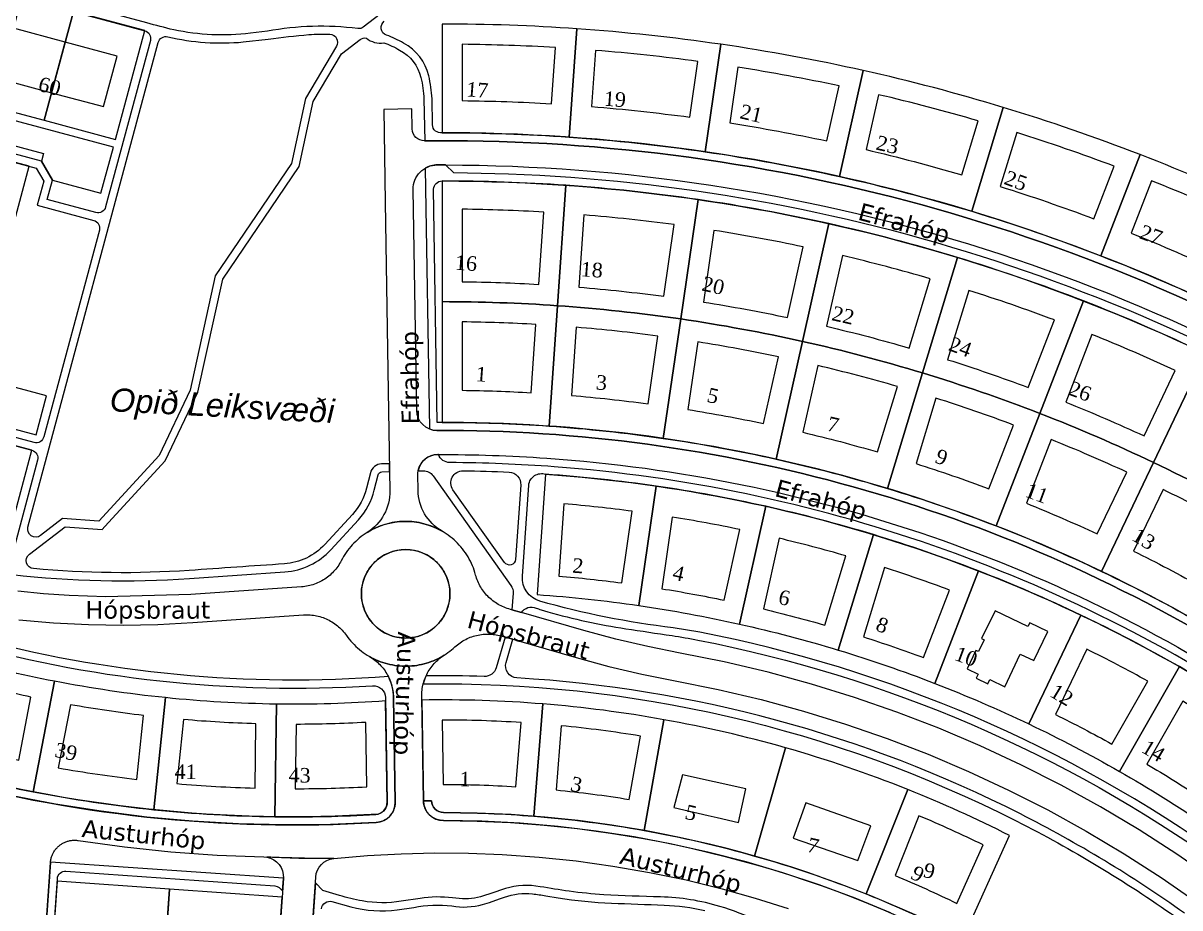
# Model space of a CAD drawing. Header units: metres. Extents: x 328903 to 333883, y 373406 to 381110.
# Drawn here: x 331606.6 to 331894, y 376018 to 376237.9 of the extents above; entities that cross this region are included whole.
import ezdxf

# ---------------------------------------------------------------- set-up
doc = ezdxf.new("R2010")
doc.units = ezdxf.units.M
doc.header["$MEASUREMENT"] = 0
for name, color, linetype in [('Byggingar', 7, 'Continuous'), ('Byggingareitir', 7, 'Continuous'), ('Gangstétt', 7, 'Continuous'), ('Götuheiti', 7, 'Continuous'), ('Götur', 7, 'Continuous'), ('Húsnúmer', 7, 'Continuous'), ('Lóðir', 7, 'Continuous'), ('Texti', 7, 'Continuous')]:
    doc.layers.add(name, color=color, linetype=linetype)
doc.styles.get("Standard").update_dxf_attribs({"font": 'arial.ttf'})

msp = doc.modelspace()

# ---------------------------------------------------------------- linework, layer by layer
at = {"layer": 'Byggingar', "color": 17, "linetype": 'Continuous', "lineweight": 0, "ltscale": 3.31832, "true_color": 0x943c39, "flags": 128}
for points in [[(331617.047, 376233.161), (331604.169, 376236.619), (331600.798, 376224.064), (331613.676, 376220.605), (331617.047, 376233.161)], [(331629.922, 376229.703), (331617.047, 376233.161), (331613.676, 376220.605), (331626.55, 376217.148), (331629.922, 376229.703)], [(331850.514, 376072.931), (331854.317, 376081.069), (331857.682, 376079.443), (331861.146, 376086.704), (331856.675, 376088.837), (331856.219, 376087.882), (331848.067, 376091.821), (331844.72, 376084.894), (331845.38, 376084.58), (331843.972, 376081.664), (331843.312, 376081.979), (331841.108, 376077.417), (331843.843, 376076.059), (331843.359, 376075.062), (331846.233, 376073.689), (331846.722, 376074.703), (331850.514, 376072.931)], [(331786.172, 376047.555), (331770.435, 376051.018), (331768.273, 376042.913), (331776.766, 376040.949), (331779.051, 376040.42), (331784.274, 376039.212), (331786.172, 376047.555)], [(331817.227, 376038.352), (331801.002, 376044.06), (331797.917, 376035.289), (331813.927, 376029.744), (331817.227, 376038.352)]]:
    msp.add_lwpolyline(points, close=True, dxfattribs=at)
for points in [[(331768.331, 376187.816, 0.012993), (331745.929, 376190.229), (331744.674, 376172.272, -0.0127693), (331765.732, 376170.003), (331768.331, 376187.816)], [(331636.489, 376065.798, -0.0143897), (331618.357, 376068.479), (331615.313, 376052.779, 0.0148343), (331634.853, 376049.885), (331636.489, 376065.798)], [(331909.215, 376060.281, 0.0118267), (331894.682, 376069.345), (331885.735, 376053.724, -0.0114478), (331899.123, 376045.375), (331909.215, 376060.281)], [(331664.436, 376063.727, -0.0142232), (331646.437, 376064.777), (331644.8, 376048.862, 0.0145837), (331664.207, 376047.727), (331664.436, 376063.727)], [(331759.992, 376060.674, 0.0162342), (331740.269, 376063.234), (331738.989, 376047.286, -0.0157862), (331757.168, 376044.931), (331759.992, 376060.674)], [(331845.105, 376033.624, 0.0142431), (331829.131, 376040.86), (331823.214, 376026.037, -0.014425), (331838.528, 376019.09), (331845.105, 376033.624)]]:
    msp.add_lwpolyline(points, format="xyb", close=True, dxfattribs=at)
at = {"layer": 'Byggingareitir', "color": 9, "lineweight": 0, "ltscale": 2.5, "true_color": 0xe7b6b5, "flags": 128}
for points in [[(331738.814, 376231.83, 0.0121595), (331715.704, 376232.637), (331715.704, 376218.636, -0.0120629), (331737.837, 376217.863), (331738.814, 376231.83)], [(331774.25, 376228.389, 0.0134718), (331748.789, 376231.132), (331747.813, 376217.165, -0.0133519), (331772.228, 376214.535), (331774.25, 376228.389)], [(331809.328, 376222.301, 0.0135033), (331784.145, 376226.945), (331782.124, 376213.091, -0.013331), (331806.273, 376208.637), (331809.328, 376222.301)], [(331843.85, 376213.599, 0.0134984), (331819.087, 376220.119), (331816.033, 376206.455, -0.0133837), (331839.78, 376200.203), (331843.85, 376213.599)], [(331877.624, 376202.334, 0.0135476), (331853.419, 376210.692), (331849.349, 376197.296, -0.0133028), (331872.561, 376189.281), (331877.624, 376202.334)], [(331886.947, 376198.718), (331881.884, 376185.665, -0.0132767), (331904.43, 376175.932), (331910.457, 376188.569, 0.0135015), (331886.947, 376198.718)], [(331735.954, 376190.927, 0.0117032), (331715.704, 376191.634), (331715.704, 376173.633, -0.0114254), (331734.698, 376172.97), (331735.954, 376190.927)], [(331800.383, 376182.286, 0.0129973), (331778.226, 376186.372), (331775.627, 376168.559, -0.0127238), (331796.456, 376164.718), (331800.383, 376182.286)], [(331831.931, 376174.368, 0.0129509), (331810.142, 376180.104), (331806.216, 376162.536, -0.01278), (331826.698, 376157.144), (331831.931, 376174.368)], [(331862.796, 376164.107, 0.0129552), (331841.499, 376171.461), (331836.266, 376154.237, -0.0127365), (331856.286, 376147.324), (331862.796, 376164.107)], [(331734, 376162.993, 0.0113154), (331715.704, 376163.632), (331715.704, 376146.631, -0.0109866), (331732.814, 376146.033), (331734, 376162.993)], [(331764.288, 376160.107, 0.0125569), (331743.976, 376162.296), (331742.79, 376145.336, -0.0122917), (331761.834, 376143.284), (331764.288, 376160.107)], [(331794.275, 376154.958, 0.0125958), (331774.184, 376158.663), (331771.729, 376141.84, -0.0123182), (331790.566, 376138.366), (331794.275, 376154.958)], [(331872.119, 376160.49), (331865.61, 376143.707, -0.0127529), (331885.055, 376135.313), (331892.805, 376151.56, 0.0130425), (331872.119, 376160.49)], [(331823.791, 376147.575, 0.0125963), (331804.034, 376152.776), (331800.325, 376136.185, -0.0122714), (331818.848, 376131.308), (331823.791, 376147.575)], [(331852.67, 376138, 0.0125227), (331833.359, 376144.668), (331828.416, 376128.401, -0.012284), (331846.522, 376122.149), (331852.67, 376138)], [(331880.75, 376126.286, 0.0126487), (331861.993, 376134.383), (331855.845, 376118.533, -0.012298), (331873.431, 376110.941), (331880.75, 376126.286)], [(331907.873, 376112.5, 0.0125452), (331889.776, 376121.981), (331882.457, 376106.636, -0.012306), (331899.424, 376097.747), (331907.873, 376112.5)], [(331757.936, 376116.564, 0.0119209), (331740.906, 376118.399), (331739.651, 376100.441, -0.0114793), (331755.337, 376098.751), (331757.936, 376116.564)], [(331784.676, 376112.014, 0.0118167), (331767.831, 376115.121), (331765.233, 376097.307, -0.0115249), (331780.749, 376094.446), (331784.676, 376112.014)], [(331810.999, 376105.472, 0.011839), (331794.435, 376109.832), (331790.508, 376092.264, -0.0114682), (331805.766, 376088.247), (331810.999, 376105.472)], [(331836.757, 376096.974, 0.0117982), (331820.567, 376102.565), (331815.334, 376085.34, -0.0115253), (331830.247, 376080.19), (331836.757, 376096.974)], [(331886.004, 376074.315, 0.0118039), (331870.832, 376082.264), (331863.082, 376066.016, -0.0114534), (331877.058, 376058.694), (331886.004, 376074.315)], [(331608.54, 376070.38, -0.012504), (331593.022, 376074.046), (331588.59, 376058.687, 0.0130117), (331605.496, 376054.683), (331608.54, 376070.38)], [(331691.71, 376064.077, -0.013604), (331674.435, 376063.584), (331674.205, 376047.584, 0.0133987), (331691.971, 376048.068), (331691.71, 376064.077)], [(331730.302, 376064.036, 0.0159686), (331710.703, 376064.663), (331710.964, 376048.663, -0.0155066), (331729.021, 376048.087), (331730.302, 376064.036)]]:
    msp.add_lwpolyline(points, format="xyb", close=True, dxfattribs=at)
at = {"layer": 'Gangstétt', "color": 45, "lineweight": 0, "ltscale": 3.31832, "true_color": 0x948652, "flags": 128}
for points in [[(331918.421, 376064.959, 0.1306988), (331738.544, 376127.621, 0.0173017), (331712.595, 376128.658, -0.3168713), (331709.78, 376130.662), (331709.624, 376130.661, 0.3583902), (331704.73, 376126.615), (331705.99, 376126.633, -0.2465092), (331708.475, 376125.368), (331727.781, 376098.135, -0.1727899), (331728.327, 376096.191), (331728.039, 376092.072), (331730.39, 376091.394, -0.3580344), (331734.034, 376092.503, 0.0285622), (331735.299, 376092.061, 0), (331736.957, 376091.583, 0.0330031), (331756.288, 376087.369, 0.0000127), (331767.799, 376085.645, -0.0109742), (331774.25, 376084.534, -0.1073519), (331903.917, 376028.764, -0.4177173)], [(331603.887, 376100.833, 0.0455739), (331647.969, 376099.856), (331671.65, 376101.49, 0.1922623), (331683.005, 376106.955), (331689.877, 376114.443, 0.1246848), (331693.84, 376121.797), (331694.796, 376125.603, -0.3349001), (331695.725, 376126.358), (331697.624, 376126.431), (331697.593, 376128.388), (331695.644, 376128.357, 0.3325369), (331692.856, 376126.09), (331691.9, 376122.284, -0.1248483), (331688.403, 376115.795), (331681.531, 376108.307, -0.1920744), (331671.512, 376103.485, -0.0000029), (331647.831, 376101.851, -0.0402202), (331609.194, 376102.297, -0.6826857), (331608.161, 376105.875), (331617.023, 376112.671), (331626.237, 376112.025), (331626.889, 376112.736), (331641.89, 376129.099), (331650.015, 376146.192), (331656.198, 376174.255), (331675.179, 376202.239), (331678.615, 376218.429), (331685.651, 376230.28), (331690.291, 376233.806, -0.2120071), (331691.876, 376234.178, 0.220108), (331696.201, 376233.028, -0.0490409), (331700.128, 376231.195, -0.2157869), (331705.428, 376224.363, -0.037146), (331706.184, 376219.033), (331706.353, 376208.639), (331706.353, 376208.639), (331706.306, 376208.639), (331711.591, 376208.66), (331712.999, 376208.655, -0.1414352), (331951.504, 376138.906)], [(331797.18, 376618.52), (331836.16, 376565.714), (331834.969, 376565.076), (331833.19, 376540.53), (331810.933, 376508.428), (331808.042, 376494.807), (331780.542, 376442.898), (331777.537, 376418.668), (331767.351, 376374.932), (331743.994, 376344.89), (331729.971, 376299.337), (331711.738, 376280.031), (331707.867, 376261.549), (331698.458, 376242.523), (331691.105, 376236.936, -0.1834446), (331689.745, 376236.534, 0.0781651), (331667.28, 376235.872), (331663.054, 376235.389, -0.0822497), (331644.002, 376236.234, -0.0050575), (331637.316, 376237.958), (331487.615, 376278.159, 0.1624701)], [(331486.131, 376276.487), (331636.81, 376236.023, -0.4126005), (331638.21, 376233.576), (331627.105, 376192.222, -0.4137818), (331624.655, 376190.809), (331612.577, 376194.05), (331613.872, 376198.878), (331611.17, 376203.562), (331479.173, 376239.009)], [(331475.758, 376237.856), (331609.852, 376201.845), (331611.726, 376198.597), (331610.127, 376192.636), (331624.138, 376188.877, -0.4135246), (331625.549, 376186.428), (331611.755, 376135.064, -0.4143942), (331609.305, 376133.651), (331461.536, 376173.334)], [(331952.712, 376140.509, 0.1403957), (331713.583, 376210.654), (331710.704, 376210.654, -0.4563269), (331708.289, 376212.624), (331708.183, 376219.115, 0.0377494), (331707.378, 376224.809, 0.2152914), (331701.106, 376232.94, 0.0485125), (331696.867, 376234.914, -0.5962235), (331696.326, 376238.391)], [(331958.787, 376124.58, 0.1403682), (331727.182, 376200.36), (331713.565, 376200.658), (331711.561, 376202.662), (331709.498, 376202.661, 0.1330914), (331706.464, 376201.829), (331707.522, 376137.021, 0.0996869), (331709.368, 376136.661, -0.001497), (331710.704, 376136.663), (331712.704, 376136.658, -0.1391595), (331911.23, 376079.179)], [(331912.29, 376080.876, 0.1391569), (331712.704, 376138.658), (331710.704, 376138.643), (331709.496, 376138.643), (331708.55, 376196.628, -0.3879129), (331710.704, 376198.663, -0.1499015), (331957.665, 376122.923)], [(331581.281, 376051.351, 0.0834315), (331694.332, 376039.187, 0.401739), (331699.034, 376044.26), (331698.609, 376070.27, 0.1132443), (331697.328, 376075.471, -0.0855945), (331593.28, 376085.363, -0.5649945)], [(331895.112, 376016.62, 0.0375375), (331854.362, 376041.304, 0.103119), (331729.276, 376075.119, -0.4807643), (331726.569, 376078.945), (331728.236, 376084.73), (331726.315, 376085.284), (331724.117, 376077.659, -0.3431529), (331721.135, 376075.492, 0.0113575), (331706.694, 376075.638, 0.0443596), (331705.983, 376073.628, -0.1217141), (331853.457, 376039.52, -0.0364745), (331892.84, 376015.781, -0.5072299)], [(331840.115, 376010.469, 0.1185553), (331711.026, 376041.663, -0.4091121), (331708.03, 376044.614), (331706.03, 376044.581, 0.4089984), (331711.024, 376039.663, -0.1185684), (331839.236, 376008.673, 0.0285945)], [(331608.994, 375937.618), (331615.112, 376025.22, -0.4145148), (331617.246, 376027.076), (331669.12, 376023.454, -0.1648411), (331671.038, 376022.218), (331671.253, 376025.295), (331671.254, 376025.31), (331671.254, 376025.31), (331613.397, 376029.35), (331606.999, 375937.757, 0.3650257)], [(331789.182, 376014.778, 0.0274912), (331779.695, 376018.325, 0.0664485), (331764.978, 376020.695, -0.008215), (331750.855, 376021.237, -0.017834), (331742.215, 376022.085, -0.004341), (331735.072, 376023.226, 0.1196054), (331726.41, 376022.778), (331722.77, 376021.527), (331720.997, 376020.938, -0.1054742), (331714.948, 376020.266), (331713.287, 376020.431, 0.0723853), (331705.219, 376020.325), (331700.536, 376019.631, -0.0874509), (331690.862, 376019.677, -0.0280151), (331685.156, 376021.055), (331681.07, 376022.322), (331679.196, 376024.192), (331676.792, 375989.772, 0.3648348)], [(331680.75, 376017.742, -0.4822732), (331683.33, 376019.515), (331687.993, 376018.228, 0.0958485), (331699.543, 376017.485), (331703.635, 376018.074, -0.0795706), (331713.123, 376018.437, 0.1079346), (331720.739, 376018.783), (331722.477, 376019.31), (331724.948, 376020.181), (331726.175, 376020.604, -0.1189748), (331733.135, 376021.44, -0.0217782), (331736.487, 376020.981), (331739.524, 376020.464, 0.0270917), (331752.741, 376019.124, -0.0012936), (331765.865, 376018.647, -0.0479254), (331775.965, 376017.277, -0.0386198)]]:
    msp.add_lwpolyline(points, format="xyb", dxfattribs=at)
at = {"layer": 'Gangstétt', "color": 45, "lineweight": 0, "ltscale": 8.779723, "true_color": 0x948652, "flags": 128}
for points in [[(331607.805, 376112.643), (331640.151, 376233.09, -0.4053787), (331642.544, 376234.518, 0.0822305), (331661.284, 376233.229), (331667.515, 376233.886, -0.014002), (331677.59, 376235.057, -0.0274949), (331682.791, 376235.164, -0.5686913), (331684.432, 376232.145), (331676.727, 376219.167), (331673.304, 376203.037), (331654.328, 376175.06), (331648.062, 376146.622), (331640.416, 376130.451), (331625.414, 376114.087), (331616.408, 376114.72), (331610.954, 376110.537, -0.7164508), (331607.805, 376112.643)], [(331610.199, 376129.269), (331603.845, 376105.607, -0.1658406), (331603.13, 376104.538), (331602.305, 376103.905, -0.1979168), (331600.09, 376103.311, -0.032863), (331569.089, 376109.46), (331464.546, 376137.535, -0.1994262), (331463.332, 376138.467), (331453.602, 376155.34), (331458.124, 376172.179), (331608.786, 376131.719, -0.414041), (331610.199, 376129.269)], [(331730.207, 376123.081), (331728.914, 376104.595, -0.7048036), (331726.194, 376103.832), (331713.391, 376121.892, -0.6136248), (331715.881, 376126.627, -0.0076739), (331727.35, 376126.287, -0.4214079), (331730.207, 376123.081)], [(331912.754, 376036.167, -0.0058602), (331909.321, 376031.004, -0.4236692), (331905.157, 376030.336, 0.1073948), (331774.674, 376086.489), (331768.103, 376087.618, -0.0417148), (331734.951, 376094.243, -0.3537045), (331730.628, 376100.426), (331732.21, 376123.05, -0.479002), (331736.409, 376125.765, -0.1321034), (331917.299, 376063.303, -0.0085214), (331927.637, 376056.043, -0.4903802), (331927.85, 376051.363, -0.0053259), (331923.277, 376047.499, 0.0760001), (331912.754, 376036.167)], [(331569.538, 376066.391), (331585.722, 376083.718, -0.2823055), (331588.74, 376084.554, 0.0856696), (331693.421, 376073.194, -0.4290393), (331696.609, 376070.238), (331697.035, 376044.227, -0.3412573), (331694.84, 376041.288, -0.0846439), (331581.825, 376053.276, -0.1357428), (331573.833, 376056.049, 0.0594594), (331567.987, 376059.659), (331568.2, 376063.274, -0.1744667), (331569.538, 376066.391)]]:
    msp.add_lwpolyline(points, format="xyb", close=True, dxfattribs=at)
at = {"layer": 'Götur', "color": 8, "lineweight": 0, "ltscale": 3.31832, "true_color": 0x707070, "flags": 128}
for points in [[(331477.764, 376241.459), (331611.689, 376205.493), (331611.17, 376203.562), (331613.862, 376198.842), (331625.941, 376195.602), (331629.017, 376207.053), (331479.322, 376247.257, -0.4146891)], [(331951.504, 376138.906, 0.1414352), (331712.999, 376208.655), (331711.591, 376208.66), (331706.306, 376208.639, -0.4124755), (331703.277, 376211.591), (331703.198, 376216.599), (331696.199, 376216.43), (331696.564, 376193.422), (331697.308, 376146.428), (331697.7, 376121.65, -0.2624791), (331692.075, 376111.292), (331692.075, 376111.292, -0.2783236), (331710.672, 376111.608, -0.2631372), (331704.699, 376121.795), (331704.639, 376125.582, -0.4181228), (331709.624, 376130.661, -0.0182155), (331736.688, 376129.756, -0.1320937), (331919.542, 376066.616)], [(331911.23, 376079.179, 0.1391595), (331712.704, 376136.658), (331710.704, 376136.663), (331709.402, 376136.661, -0.4105479), (331704.385, 376141.582), (331703.515, 376196.566, -0.4196051), (331709.498, 376202.661), (331711.561, 376202.662, -0.1494005), (331959.907, 376126.237)]]:
    msp.add_lwpolyline(points, format="xyb", dxfattribs=at)
for points in [[(331460.127, 376175.783), (331609.824, 376135.582), (331612.417, 376145.24), (331600.345, 376148.482)], [(331902.395, 376024.934), (331893.214, 376031.297), (331883.822, 376037.345), (331874.23, 376043.069), (331864.448, 376048.464), (331854.489, 376053.524), (331844.364, 376058.242), (331834.084, 376062.613), (331823.661, 376066.632), (331813.108, 376070.294), (331802.436, 376073.595), (331791.658, 376076.532), (331780.787, 376079.1), (331769.834, 376081.297), (331761.805, 376082.905), (331753.834, 376084.778), (331745.929, 376086.915), (331730.39, 376091.394), (331728.039, 376092.072), (331727.64, 376092.168), (331727.244, 376092.278), (331726.853, 376092.4), (331726.466, 376092.536), (331726.084, 376092.686), (331725.707, 376092.848), (331725.336, 376093.022), (331724.971, 376093.21), (331724.613, 376093.409), (331724.261, 376093.621), (331723.917, 376093.845), (331723.581, 376094.08), (331723.253, 376094.326), (331722.934, 376094.584), (331722.624, 376094.852), (331722.322, 376095.131), (331722.031, 376095.419), (331721.75, 376095.718), (331721.479, 376096.026), (331721.218, 376096.342), (331720.969, 376096.668), (331720.73, 376097.002), (331720.503, 376097.344), (331720.288, 376097.693), (331720.085, 376098.05), (331719.895, 376098.413), (331719.716, 376098.782), (331719.551, 376099.157), (331719.398, 376099.538), (331719.258, 376099.924), (331719.132, 376100.314), (331719.019, 376100.708), (331718.85, 376101.297), (331718.661, 376101.88), (331718.453, 376102.455), (331718.225, 376103.024), (331717.978, 376103.584), (331717.712, 376104.136), (331717.427, 376104.678), (331717.124, 376105.21), (331716.803, 376105.731), (331716.465, 376106.242), (331716.109, 376106.74), (331715.737, 376107.226), (331715.349, 376107.7), (331714.944, 376108.159), (331714.524, 376108.605), (331714.089, 376109.036), (331713.64, 376109.452), (331713.177, 376109.853), (331712.7, 376110.238), (331712.211, 376110.606), (331711.71, 376110.957), (331711.196, 376111.291), (331710.672, 376111.608), (331710.139, 376111.905), (331709.596, 376112.185), (331709.043, 376112.445), (331708.483, 376112.687), (331707.914, 376112.91), (331707.338, 376113.113), (331706.755, 376113.297), (331706.167, 376113.461), (331705.573, 376113.605), (331704.975, 376113.728), (331704.373, 376113.831), (331703.768, 376113.914), (331703.16, 376113.976), (331702.551, 376114.018), (331701.94, 376114.038), (331701.33, 376114.038), (331700.719, 376114.018), (331700.11, 376113.976), (331699.502, 376113.914), (331698.897, 376113.831), (331698.295, 376113.728), (331697.697, 376113.605), (331697.103, 376113.461), (331696.515, 376113.297), (331695.932, 376113.114), (331695.356, 376112.91), (331694.788, 376112.688), (331694.227, 376112.446), (331693.674, 376112.185), (331693.131, 376111.906), (331692.598, 376111.608), (331692.075, 376111.292), (331691.569, 376110.963), (331691.074, 376110.617), (331690.591, 376110.255), (331690.12, 376109.876), (331689.662, 376109.482), (331689.218, 376109.073), (331688.788, 376108.649), (331688.372, 376108.211), (331687.972, 376107.759), (331687.586, 376107.294), (331687.217, 376106.817), (331686.863, 376106.327), (331686.526, 376105.826), (331686.207, 376105.313), (331685.904, 376104.791), (331685.62, 376104.258), (331685.426, 376103.896), (331685.22, 376103.54), (331685.001, 376103.191), (331684.771, 376102.851), (331684.53, 376102.518), (331684.277, 376102.194), (331684.013, 376101.879), (331683.738, 376101.573), (331683.454, 376101.276), (331683.159, 376100.99), (331682.854, 376100.713), (331682.541, 376100.448), (331682.218, 376100.193), (331681.887, 376099.949), (331681.547, 376099.717), (331681.2, 376099.497), (331680.846, 376099.288), (331680.485, 376099.092), (331680.117, 376098.909), (331679.743, 376098.738), (331679.363, 376098.58), (331678.979, 376098.435), (331678.589, 376098.303), (331678.195, 376098.185), (331677.798, 376098.081), (331677.397, 376097.99), (331676.993, 376097.913), (331676.587, 376097.849), (331676.179, 376097.8), (331675.769, 376097.765), (331648.244, 376095.865), (331627.139, 376095.316), (331618.024, 376095.637), (331611.651, 376096.063), (331605.292, 376096.654)], [(331605.554, 376089.589), (331614.168, 376088.859), (331622.803, 376088.423), (331631.448, 376088.281), (331640.092, 376088.434), (331648.726, 376088.882), (331676.251, 376090.781), (331676.661, 376090.802), (331677.072, 376090.81), (331677.484, 376090.803), (331677.894, 376090.782), (331678.304, 376090.747), (331678.712, 376090.698), (331679.118, 376090.635), (331679.522, 376090.558), (331679.923, 376090.467), (331680.321, 376090.363), (331680.715, 376090.245), (331681.104, 376090.114), (331681.489, 376089.969), (331681.869, 376089.811), (331682.243, 376089.641), (331682.611, 376089.457), (331682.972, 376089.262), (331683.327, 376089.054), (331683.674, 376088.833), (331684.013, 376088.602), (331684.345, 376088.358), (331684.668, 376088.104), (331684.982, 376087.838), (331685.286, 376087.562), (331685.581, 376087.276), (331685.866, 376086.98), (331686.141, 376086.674), (331686.405, 376086.359), (331686.658, 376086.035), (331686.9, 376085.702), (331687.254, 376085.216), (331687.623, 376084.741), (331688.009, 376084.279), (331688.409, 376083.831), (331688.825, 376083.396), (331689.254, 376082.975), (331689.698, 376082.568), (331690.155, 376082.177), (331690.624, 376081.801), (331691.106, 376081.441), (331691.6, 376081.098), (331692.105, 376080.771), (331692.62, 376080.461), (331693.154, 376080.164), (331693.698, 376079.885), (331694.25, 376079.625), (331694.811, 376079.384), (331695.381, 376079.162), (331695.957, 376078.96), (331696.54, 376078.777), (331697.128, 376078.614), (331697.722, 376078.471), (331698.321, 376078.349), (331698.923, 376078.246), (331699.528, 376078.165), (331700.136, 376078.103), (331700.745, 376078.063), (331701.356, 376078.043), (331701.967, 376078.044), (331702.577, 376078.066), (331703.186, 376078.108), (331703.794, 376078.171), (331704.399, 376078.254), (331705.001, 376078.358), (331705.599, 376078.483), (331706.192, 376078.627), (331706.781, 376078.792), (331707.363, 376078.977), (331707.939, 376079.181), (331708.507, 376079.404), (331709.068, 376079.647), (331709.619, 376079.909), (331710.162, 376080.189), (331710.695, 376080.488), (331711.218, 376080.804), (331711.685, 376081.108), (331712.142, 376081.426), (331712.59, 376081.758), (331713.027, 376082.104), (331713.452, 376082.464), (331713.867, 376082.836), (331714.173, 376083.11), (331714.489, 376083.374), (331714.813, 376083.626), (331715.146, 376083.868), (331715.487, 376084.097), (331715.836, 376084.315), (331716.192, 376084.521), (331716.554, 376084.715), (331716.923, 376084.896), (331717.299, 376085.064), (331717.679, 376085.22), (331718.065, 376085.362), (331718.455, 376085.491), (331718.85, 376085.606), (331719.248, 376085.708), (331719.65, 376085.796), (331720.054, 376085.87), (331720.461, 376085.931), (331720.869, 376085.977), (331721.279, 376086.01), (331721.69, 376086.028), (331722.101, 376086.033), (331722.512, 376086.023), (331722.922, 376085.999), (331723.332, 376085.961), (331723.739, 376085.909), (331724.145, 376085.844), (331724.549, 376085.764), (331724.949, 376085.671), (331725.346, 376085.563), (331743.99, 376080.189), (331752.12, 376077.991), (331760.317, 376076.065), (331768.574, 376074.412), (331779.288, 376072.262), (331789.923, 376069.75), (331800.467, 376066.878), (331810.907, 376063.649), (331821.231, 376060.067), (331831.427, 376056.136), (331841.484, 376051.862), (331851.39, 376047.247), (331861.133, 376042.299), (331870.703, 376037.023), (331880.087, 376031.424), (331889.276, 376025.51), (331898.259, 376019.287)], [(331822.075, 376016.743), (331813.272, 376020.352), (331804.353, 376023.662), (331795.327, 376026.669), (331786.205, 376029.37), (331776.997, 376031.762), (331767.713, 376033.842), (331758.365, 376035.608), (331748.962, 376037.057), (331739.516, 376038.188), (331730.037, 376039), (331720.536, 376039.492), (331711.024, 376039.663), (331710.851, 376039.666), (331710.679, 376039.675), (331710.507, 376039.69), (331710.336, 376039.711), (331710.165, 376039.738), (331709.996, 376039.771), (331709.828, 376039.81), (331709.661, 376039.854), (331709.496, 376039.904), (331709.332, 376039.96), (331709.171, 376040.021), (331709.012, 376040.088), (331708.855, 376040.16), (331708.701, 376040.238), (331708.55, 376040.321), (331708.401, 376040.409), (331708.256, 376040.502), (331708.114, 376040.601), (331707.976, 376040.704), (331707.841, 376040.811), (331707.71, 376040.924), (331707.583, 376041.041), (331707.46, 376041.162), (331707.341, 376041.287), (331707.227, 376041.416), (331707.117, 376041.549), (331707.012, 376041.686), (331706.912, 376041.827), (331706.816, 376041.971), (331706.726, 376042.118), (331706.641, 376042.268), (331706.56, 376042.42), (331706.486, 376042.576), (331706.416, 376042.734), (331706.353, 376042.894), (331706.294, 376043.057), (331706.242, 376043.221), (331706.195, 376043.387), (331706.154, 376043.555), (331706.118, 376043.724), (331706.089, 376043.894), (331706.065, 376044.065), (331706.048, 376044.237), (331706.036, 376044.409), (331706.03, 376044.581), (331705.608, 376070.45), (331705.608, 376070.86), (331705.623, 376071.27), (331705.651, 376071.68), (331705.693, 376072.088), (331705.75, 376072.494), (331705.82, 376072.898), (331705.904, 376073.3), (331706.001, 376073.698), (331706.112, 376074.093), (331706.237, 376074.484), (331706.375, 376074.871), (331706.526, 376075.252), (331706.69, 376075.628), (331706.866, 376075.998), (331707.055, 376076.362), (331707.257, 376076.72), (331707.471, 376077.07), (331707.696, 376077.413), (331707.933, 376077.747), (331708.182, 376078.074), (331708.441, 376078.392), (331708.711, 376078.701), (331708.992, 376079), (331709.282, 376079.29), (331709.583, 376079.569), (331709.892, 376079.838), (331710.211, 376080.096), (331710.539, 376080.344), (331710.874, 376080.58), (331711.218, 376080.804), (331710.695, 376080.488), (331710.162, 376080.189), (331709.619, 376079.909), (331709.068, 376079.647), (331708.507, 376079.404), (331707.939, 376079.181), (331707.363, 376078.977), (331706.781, 376078.792), (331706.192, 376078.627), (331705.599, 376078.483), (331705.001, 376078.358), (331704.399, 376078.254), (331703.794, 376078.171), (331703.186, 376078.108), (331702.577, 376078.066), (331701.967, 376078.044), (331701.356, 376078.043), (331700.745, 376078.063), (331700.136, 376078.103), (331699.528, 376078.165), (331698.923, 376078.246), (331698.321, 376078.349), (331697.722, 376078.471), (331697.128, 376078.614), (331696.54, 376078.777), (331695.957, 376078.96), (331695.381, 376079.162), (331694.811, 376079.384), (331694.25, 376079.625), (331693.698, 376079.885), (331693.154, 376080.164), (331692.62, 376080.461), (331692.62, 376080.461), (331692.973, 376080.248), (331693.319, 376080.024), (331693.656, 376079.788), (331693.985, 376079.54), (331694.306, 376079.282), (331694.617, 376079.012), (331694.92, 376078.732), (331695.212, 376078.442), (331695.494, 376078.142), (331695.766, 376077.832), (331696.027, 376077.513), (331696.276, 376077.185), (331696.515, 376076.85), (331696.741, 376076.506), (331696.956, 376076.154), (331697.159, 376075.795), (331697.349, 376075.43), (331697.526, 376075.058), (331697.691, 376074.681), (331697.843, 376074.298), (331697.981, 376073.91), (331698.106, 376073.517), (331698.217, 376073.12), (331698.315, 376072.72), (331698.399, 376072.317), (331698.469, 376071.911), (331698.525, 376071.503), (331698.567, 376071.093), (331698.595, 376070.682), (331698.609, 376070.27), (331699.034, 376044.26), (331699.034, 376044.086), (331699.028, 376043.913), (331699.016, 376043.74), (331698.998, 376043.567), (331698.973, 376043.395), (331698.943, 376043.224), (331698.907, 376043.054), (331698.865, 376042.886), (331698.817, 376042.719), (331698.764, 376042.554), (331698.705, 376042.391), (331698.64, 376042.23), (331698.569, 376042.071), (331698.493, 376041.915), (331698.412, 376041.761), (331698.326, 376041.611), (331698.234, 376041.463), (331698.137, 376041.319), (331698.035, 376041.179), (331697.929, 376041.042), (331697.818, 376040.908), (331697.702, 376040.779), (331697.582, 376040.654), (331697.457, 376040.533), (331697.328, 376040.416), (331697.196, 376040.304), (331697.059, 376040.197), (331696.919, 376040.094), (331696.776, 376039.996), (331696.629, 376039.904), (331696.479, 376039.816), (331696.326, 376039.734), (331696.171, 376039.657), (331696.012, 376039.586), (331695.852, 376039.52), (331695.689, 376039.46), (331695.524, 376039.405), (331695.357, 376039.356), (331695.189, 376039.313), (331695.02, 376039.276), (331694.849, 376039.245), (331694.677, 376039.22), (331694.505, 376039.2), (331694.332, 376039.187), (331682.919, 376038.7), (331671.497, 376038.593), (331660.078, 376038.867), (331648.674, 376039.52), (331637.299, 376040.553), (331625.964, 376041.964), (331614.682, 376043.751), (331603.466, 376045.913)]]:
    msp.add_lwpolyline(points, dxfattribs=at)
at = {"layer": 'Götur', "color": 8, "lineweight": 0, "ltscale": 8.779723, "true_color": 0x707070, "flags": 128}
msp.add_lwpolyline([(331701.635, 376107.041), (331702.018, 376107.034), (331702.402, 376107.014), (331702.784, 376106.981), (331703.166, 376106.934), (331703.545, 376106.874), (331703.922, 376106.801), (331704.296, 376106.714), (331704.667, 376106.615), (331705.034, 376106.503), (331705.397, 376106.378), (331705.755, 376106.24), (331706.109, 376106.09), (331706.457, 376105.928), (331706.799, 376105.753), (331707.135, 376105.567), (331707.464, 376105.369), (331707.786, 376105.16), (331708.1, 376104.94), (331708.407, 376104.709), (331708.705, 376104.467), (331708.995, 376104.215), (331709.276, 376103.954), (331709.547, 376103.682), (331709.809, 376103.401), (331710.061, 376103.112), (331710.303, 376102.813), (331710.534, 376102.507), (331710.754, 376102.192), (331710.963, 376101.87), (331711.161, 376101.541), (331711.347, 376101.205), (331711.521, 376100.863), (331711.684, 376100.515), (331711.834, 376100.162), (331711.971, 376099.803), (331712.096, 376099.44), (331712.208, 376099.073), (331712.308, 376098.702), (331712.394, 376098.328), (331712.467, 376097.951), (331712.528, 376097.572), (331712.574, 376097.191), (331712.608, 376096.808), (331712.628, 376096.425), (331712.635, 376096.041), (331712.628, 376095.657), (331712.608, 376095.274), (331712.574, 376094.891), (331712.528, 376094.51), (331712.467, 376094.131), (331712.394, 376093.754), (331712.308, 376093.38), (331712.208, 376093.009), (331712.096, 376092.642), (331711.971, 376092.279), (331711.834, 376091.92), (331711.684, 376091.567), (331711.521, 376091.219), (331711.347, 376090.877), (331711.161, 376090.541), (331710.963, 376090.212), (331710.754, 376089.89), (331710.534, 376089.575), (331710.303, 376089.269), (331710.061, 376088.97), (331709.809, 376088.68), (331709.547, 376088.4), (331709.276, 376088.128), (331708.995, 376087.866), (331708.705, 376087.614), (331708.407, 376087.373), (331708.1, 376087.142), (331707.786, 376086.921), (331707.464, 376086.712), (331707.135, 376086.515), (331706.799, 376086.328), (331706.457, 376086.154), (331706.109, 376085.992), (331705.755, 376085.842), (331705.397, 376085.704), (331705.034, 376085.579), (331704.667, 376085.467), (331704.296, 376085.368), (331703.922, 376085.281), (331703.545, 376085.208), (331703.166, 376085.148), (331702.784, 376085.101), (331702.402, 376085.068), (331702.018, 376085.048), (331701.635, 376085.041), (331701.251, 376085.048), (331700.867, 376085.068), (331700.485, 376085.101), (331700.104, 376085.148), (331699.724, 376085.208), (331699.348, 376085.281), (331698.973, 376085.368), (331698.603, 376085.467), (331698.235, 376085.579), (331697.872, 376085.704), (331697.514, 376085.842), (331697.161, 376085.992), (331696.813, 376086.154), (331696.47, 376086.328), (331696.135, 376086.515), (331695.805, 376086.712), (331695.483, 376086.921), (331695.169, 376087.142), (331694.862, 376087.373), (331694.564, 376087.614), (331694.274, 376087.866), (331693.993, 376088.128), (331693.722, 376088.4), (331693.46, 376088.68), (331693.208, 376088.97), (331692.966, 376089.269), (331692.735, 376089.575), (331692.515, 376089.89), (331692.306, 376090.212), (331692.108, 376090.541), (331691.922, 376090.877), (331691.748, 376091.219), (331691.586, 376091.567), (331691.436, 376091.92), (331691.298, 376092.279), (331691.173, 376092.642), (331691.061, 376093.009), (331690.961, 376093.38), (331690.875, 376093.754), (331690.802, 376094.131), (331690.742, 376094.51), (331690.695, 376094.891), (331690.661, 376095.274), (331690.641, 376095.657), (331690.635, 376096.041), (331690.641, 376096.425), (331690.661, 376096.808), (331690.695, 376097.191), (331690.742, 376097.572), (331690.802, 376097.951), (331690.875, 376098.328), (331690.961, 376098.702), (331691.061, 376099.073), (331691.173, 376099.44), (331691.298, 376099.803), (331691.436, 376100.162), (331691.586, 376100.515), (331691.748, 376100.863), (331691.922, 376101.205), (331692.108, 376101.541), (331692.306, 376101.87), (331692.515, 376102.192), (331692.735, 376102.507), (331692.966, 376102.813), (331693.208, 376103.112), (331693.46, 376103.401), (331693.722, 376103.682), (331693.993, 376103.954), (331694.274, 376104.215), (331694.564, 376104.467), (331694.862, 376104.709), (331695.169, 376104.94), (331695.483, 376105.16), (331695.805, 376105.369), (331696.135, 376105.567), (331696.47, 376105.753), (331696.813, 376105.928), (331697.161, 376106.09), (331697.514, 376106.24), (331697.872, 376106.378), (331698.235, 376106.503), (331698.603, 376106.615), (331698.973, 376106.714), (331699.348, 376106.801), (331699.724, 376106.874), (331700.104, 376106.934), (331700.485, 376106.981), (331700.867, 376107.014), (331701.251, 376107.034), (331701.635, 376107.041)], close=True, dxfattribs=at)
at = {"layer": 'Götur', "color": 8, "lineweight": 0, "ltscale": 3.31832, "true_color": 0x707070, "flags": 128}
for points in [[(331701.635, 376107.041, 1), (331701.635, 376085.041, 1), (331701.635, 376107.041)], [(331683.781, 376030.253, -0.0139228), (331667.119, 376030.605, -0.3790078), (331671.254, 376025.31), (331667.539, 375972.107), (331675.52, 375971.55, -0.4653103), (331681.7, 375976.057), (331727.646, 375964.774), (331731.309, 375958.726), (331742.963, 375955.864), (331748.414, 375967.911), (331680.587, 375984.568, -0.3648348), (331676.792, 375989.772), (331679.296, 376025.626, -0.3650135), (331683.781, 376030.253)]]:
    msp.add_lwpolyline(points, format="xyb", close=True, dxfattribs=at)
at = {"layer": 'Götur', "color": 8, "lineweight": 0, "ltscale": 8.779723, "true_color": 0x707070, "flags": 128}
msp.add_lwpolyline([(331606.999, 375937.757), (331613.385, 376029.205), (331613.403, 376029.411), (331613.428, 376029.616), (331613.46, 376029.821), (331613.499, 376030.024), (331613.545, 376030.225), (331613.598, 376030.425), (331613.658, 376030.623), (331613.725, 376030.819), (331613.798, 376031.012), (331613.878, 376031.203), (331613.965, 376031.391), (331614.058, 376031.576), (331614.157, 376031.757), (331614.263, 376031.935), (331614.374, 376032.109), (331614.492, 376032.28), (331614.615, 376032.446), (331614.744, 376032.607), (331614.878, 376032.765), (331615.018, 376032.917), (331615.163, 376033.065), (331615.313, 376033.207), (331615.468, 376033.344), (331615.627, 376033.476), (331615.791, 376033.602), (331615.959, 376033.723), (331616.131, 376033.838), (331616.307, 376033.946), (331616.487, 376034.049), (331616.67, 376034.145), (331616.856, 376034.235), (331617.045, 376034.318), (331617.237, 376034.395), (331617.432, 376034.465), (331617.629, 376034.529), (331617.828, 376034.585), (331618.029, 376034.635), (331618.231, 376034.678), (331618.435, 376034.714), (331618.64, 376034.742), (331618.845, 376034.764), (331619.052, 376034.779), (331619.258, 376034.786), (331619.465, 376034.786), (331619.672, 376034.779), (331619.878, 376034.765), (331620.084, 376034.744), (331620.289, 376034.716), (331631.756, 376033.132), (331643.268, 376031.924), (331654.814, 376031.094), (331666.381, 376030.642), (331666.381, 376030.642), (331675.078, 376030.321), (331683.781, 376030.253), (331692.123, 376030.966), (331700.482, 376031.422), (331708.852, 376031.621), (331717.224, 376031.562), (331725.59, 376031.245), (331734.803, 376030.598), (331743.988, 376029.638), (331753.135, 376028.367), (331762.234, 376026.786), (331771.274, 376024.898), (331780.245, 376022.703), (331788.486, 376020.396), (331796.653, 376017.837)], dxfattribs=at)
at = {"layer": 'Lóðir', "color": 18, "linetype": 'Continuous', "lineweight": 0, "ltscale": 3.31832, "true_color": 0x000000, "flags": 128}
for points in [[(331606.216, 376244.243), (331598.956, 376217.2), (331611.831, 376213.744), (331619.091, 376240.786), (331606.216, 376244.243)], [(331619.094, 376240.785), (331611.834, 376213.743), (331629.537, 376208.99), (331636.797, 376236.032), (331619.094, 376240.785)], [(331608.074, 376202.323), (331586.342, 376208.159), (331579.103, 376181.2), (331600.835, 376175.365), (331608.074, 376202.323)], [(331608.786, 376131.719), (331591.081, 376136.474), (331583.819, 376109.435), (331601.526, 376104.681), (331608.786, 376131.719)], [(331642.998, 376022.616), (331615.066, 376024.567), (331612.837, 375992.644), (331640.769, 375990.694), (331642.998, 376022.616)], [(331670.93, 376020.666), (331642.998, 376022.616), (331641.217, 375997.113), (331669.149, 375995.163), (331670.93, 376020.666)]]:
    msp.add_lwpolyline(points, close=True, dxfattribs=at)
for points in [[(331744.152, 376236.495, 0.0174595), (331710.704, 376237.663), (331710.704, 376210.663, -0.0174241), (331742.269, 376209.561), (331744.152, 376236.495)], [(331779.923, 376232.641, 0.0187327), (331744.152, 376236.495), (331742.269, 376209.561, -0.0187808), (331776.025, 376205.923), (331779.923, 376232.641)], [(331815.304, 376226.115, 0.0187597), (331779.923, 376232.641), (331776.025, 376205.923, -0.0188042), (331809.414, 376199.765), (331815.304, 376226.115)], [(331850.096, 376216.955, 0.0187961), (331815.304, 376226.115), (331809.414, 376199.765, -0.0187528), (331842.247, 376191.121), (331850.096, 376216.955)], [(331884.103, 376205.212, 0.0187752), (331850.096, 376216.955), (331842.247, 376191.121, -0.018732), (331874.339, 376180.04), (331884.103, 376205.212)], [(331917.134, 376190.953, 0.0187376), (331884.103, 376205.212), (331874.339, 376180.04, -0.0187727), (331905.51, 376166.583), (331917.134, 376190.953)], [(331741.432, 376197.59, 0.0174751), (331710.704, 376198.663), (331710.704, 376168.663, -0.0174606), (331739.339, 376167.663), (331741.432, 376197.59)], [(331774.293, 376194.049, 0.0187777), (331741.432, 376197.59), (331739.339, 376167.663, -0.0188126), (331769.962, 376164.363), (331774.293, 376194.049)], [(331806.796, 376188.054, 0.0187999), (331774.293, 376194.049), (331769.962, 376164.363, -0.0187477), (331800.252, 376158.777), (331806.796, 376188.054)], [(331838.758, 376179.639, 0.0188018), (331806.796, 376188.054), (331800.252, 376158.777, -0.018735), (331830.037, 376150.935), (331838.758, 376179.639)], [(331870, 376168.852, 0.0187821), (331838.758, 376179.639), (331830.037, 376150.935, -0.0187789), (331859.151, 376140.882), (331870, 376168.852)], [(331739.339, 376167.663, 0.0174606), (331710.704, 376168.663), (331710.704, 376138.663, -0.0174438), (331737.246, 376137.736), (331739.339, 376167.663)], [(331769.962, 376164.363, 0.0188126), (331739.339, 376167.663), (331737.246, 376137.736, -0.0187442), (331765.632, 376134.678), (331769.962, 376164.363)], [(331900.344, 376155.752, 0.0187281), (331870, 376168.852), (331859.151, 376140.882, -0.0187321), (331887.429, 376128.674), (331900.344, 376155.752)], [(331800.252, 376158.777, 0.0187477), (331769.962, 376164.363), (331765.632, 376134.678, -0.0187698), (331793.707, 376129.499), (331800.252, 376158.777)], [(331830.037, 376150.935, 0.018735), (331800.252, 376158.777), (331793.707, 376129.499, -0.0187677), (331821.316, 376122.231), (331830.037, 376150.935)], [(331929.621, 376140.414, 0.0187165), (331900.344, 376155.752), (331887.429, 376128.674, -0.018719), (331914.712, 376114.381), (331929.621, 376140.414)], [(331859.151, 376140.882, 0.0187789), (331830.037, 376150.935), (331821.316, 376122.231, -0.018798), (331848.302, 376112.912), (331859.151, 376140.882)], [(331887.429, 376128.674, 0.0187321), (331859.151, 376140.882), (331848.302, 376112.912, -0.018747), (331874.513, 376101.597), (331887.429, 376128.674)], [(331914.712, 376114.381, 0.018719), (331887.429, 376128.674), (331874.513, 376101.597, -0.0187684), (331899.803, 376088.348), (331914.712, 376114.381)], [(331763.899, 376122.803, 0.018772), (331736.409, 376125.765), (331734.317, 376095.838, -0.0187663), (331759.569, 376093.118), (331763.899, 376122.803)], [(331791.09, 376117.788, 0.0187979), (331763.899, 376122.803), (331759.569, 376093.118, -0.0187744), (331784.545, 376088.511), (331791.09, 376117.788)], [(331817.828, 376110.749, 0.0187384), (331791.09, 376117.788), (331784.545, 376088.511, -0.0187751), (331809.107, 376082.044), (331817.828, 376110.749)], [(331843.963, 376101.724, 0.0187805), (331817.828, 376110.749), (331809.107, 376082.044, -0.018777), (331833.114, 376073.755), (331843.963, 376101.724)], [(331869.347, 376090.766, 0.0187594), (331843.963, 376101.724), (331833.114, 376073.755, -0.0187305), (331856.432, 376063.688), (331869.347, 376090.766)], [(331893.839, 376077.935, 0.018733), (331869.347, 376090.766), (331856.432, 376063.688, -0.0187376), (331878.93, 376051.902), (331893.839, 376077.935)], [(331614.393, 376074.299, -0.0203132), (331589.582, 376080.159), (331581.825, 376053.276, 0.0205524), (331609.065, 376046.822), (331614.393, 376074.299)], [(331917.299, 376063.303, 0.0187471), (331893.839, 376077.935), (331878.93, 376051.902, -0.0187809), (331900.48, 376038.461), (331917.299, 376063.303)], [(331641.97, 376070.222, -0.0222306), (331614.393, 376074.299), (331609.065, 376046.822, 0.0222733), (331639.107, 376042.373), (331641.97, 376070.222)], [(331669.506, 376068.615, -0.0219685), (331641.97, 376070.222), (331639.107, 376042.373, 0.0220668), (331669.105, 376040.619), (331669.506, 376068.615)], [(331735.689, 376068.659, 0.0241793), (331705.621, 376069.622), (331706.03, 376044.581), (331708.03, 376044.614, 0.4091121), (331711.026, 376041.663, -0.0197574), (331733.448, 376040.752), (331735.689, 376068.659)], [(331696.624, 376069.402, -0.0216472), (331669.506, 376068.615), (331669.105, 376040.619, 0.01844), (331694.213, 376041.184, 0.4015362), (331697.035, 376044.227), (331696.624, 376069.402)], [(331765.803, 376064.751, 0.0243772), (331735.689, 376068.659), (331733.448, 376040.752, -0.0243701), (331760.861, 376037.2), (331765.803, 376064.751)], [(331795.965, 376057.767, 0.0248682), (331765.803, 376064.751), (331760.861, 376037.2, -0.0248321), (331788.32, 376030.854), (331795.965, 376057.767)], [(331826.357, 376047.398, 0.025772), (331795.965, 376057.767), (331788.32, 376030.854, -0.0257039), (331815.991, 376021.429), (331826.357, 376047.398)], [(331851.647, 376035.953, 0.0222501), (331826.357, 376047.398), (331815.991, 376021.429, -0.0233068), (331840.115, 376010.469), (331851.647, 376035.953)]]:
    msp.add_lwpolyline(points, format="xyb", close=True, dxfattribs=at)

# ---------------------------------------------------------------- texts
at = {"layer": 'Götuheiti', "color": 18, "true_color": 0x000000, "char_height": 4.35, "attachment_point": 5}
for s, insert, rotation in [('{{\\fVerdana|b0|i0;Efrahóp}}', (331825.32, 376187.6), 344.92), ('{{\\fVerdana|b0|i0;Efrahóp}}', (331703.31, 376149.76), 90.53), ('{{\\fVerdana|b0|i0;Efrahóp}}', (331804.65, 376118.88), 344.92), ('{{\\fVerdana|b0|i0;Hópsbraut}}', (331732, 376085.17), 344.92), ('{{\\fVerdana|b0|i0;Austurhóp}}', (331700.79, 376071.29), 268.14), ('{{\\fVerdana|b0|i0;Austurhóp}}', (331636.5, 376035.57), 354.09), ('{{\\fVerdana|b0|i0;Austurhóp}}', (331769.83, 376026.82), 346.07)]:
    msp.add_mtext(s, dxfattribs=dict(at, insert=insert, rotation=rotation))
at = {"layer": 'Götuheiti', "color": 18, "true_color": 0x000000, "insert": (331637.566, 376091.421), "char_height": 4.35, "attachment_point": 5}
msp.add_mtext('{{\\fVerdana|b0|i0;Hópsbraut}}', dxfattribs=at)
at = {"layer": 'Húsnúmer', "color": 18, "true_color": 0x000000, "char_height": 3.625, "attachment_point": 5}
for s, insert, rotation in [('{{\\fTimes New Roman|b0|i0;60}}', (331613.2, 376222.19), 345.49), ('{{\\fTimes New Roman|b0|i0;17}}', (331719.43, 376221.32), 355.81), ('{{\\fTimes New Roman|b0|i0;19}}', (331753.61, 376218.98), 355.81), ('{{\\fTimes New Roman|b0|i0;21}}', (331787.5, 376215.45), 347.21), ('{{\\fTimes New Roman|b0|i0;23}}', (331821.32, 376207.66), 347.21), ('{{\\fTimes New Roman|b0|i0;25}}', (331853.21, 376198.72), 339.76), ('{{\\fTimes New Roman|b0|i0;27}}', (331886.82, 376185.27), 339.76), ('{{\\fTimes New Roman|b0|i0;16}}', (331716.64, 376178.23), 355.81), ('{{\\fTimes New Roman|b0|i0;18}}', (331747.88, 376176.59), 355.81), ('{{\\fTimes New Roman|b0|i0;20}}', (331778.05, 376172.63), 347.21), ('{{\\fTimes New Roman|b0|i0;22}}', (331810.32, 376165.27), 347.21), ('{{\\fTimes New Roman|b0|i0;24}}', (331839.44, 376157.41), 339.76), ('{{\\fTimes New Roman|b0|i0;1}}', (331720.43, 376150.64), 355.81), ('{{\\fTimes New Roman|b0|i0;3}}', (331750.28, 376148.53), 355.81), ('{{\\fTimes New Roman|b0|i0;5}}', (331777.97, 376145.25), 347.21), ('{{\\fTimes New Roman|b0|i0;26}}', (331869.16, 376146.37), 339.76), ('{{\\fTimes New Roman|b0|i0;7}}', (331807.83, 376138.12), 347.21), ('{{\\fTimes New Roman|b0|i0;9}}', (331834.75, 376129.98), 339.76), ('{{\\fTimes New Roman|b0|i0;11}}', (331858.47, 376121.03), 339.76), ('{{\\fTimes New Roman|b0|i0;13}}', (331884.99, 376109.68), 328.88), ('{{\\fTimes New Roman|b0|i0;2}}', (331744.45, 376103.01), 355.81), ('{{\\fTimes New Roman|b0|i0;4}}', (331769.44, 376101.14), 347.21), ('{{\\fTimes New Roman|b0|i0;6}}', (331795.71, 376095.05), 347.21), ('{{\\fTimes New Roman|b0|i0;8}}', (331820.02, 376088.24), 339.76), ('{{\\fTimes New Roman|b0|i0;10}}', (331840.86, 376080.43), 339.76), ('{{\\fTimes New Roman|b0|i0;12}}', (331864.62, 376070.89), 328.88), ('{{\\fTimes New Roman|b0|i0;39}}', (331617.28, 376056.76), 348.36), ('{{\\fTimes New Roman|b0|i0;14}}', (331887.38, 376057.02), 328.88), ('{{\\fTimes New Roman|b0|i0;41}}', (331646.97, 376051.83), 359.24), ('{{\\fTimes New Roman|b0|i0;43}}', (331675.29, 376050.92), 359.24), ('{{\\fTimes New Roman|b0|i0;1}}', (331716.39, 376050.01), 359.24), ('{{\\fTimes New Roman|b0|i0;3}}', (331744.05, 376048.61), 347.21), ('{{\\fTimes New Roman|b0|i0;5}}', (331772.49, 376041.6), 347.21), ('{{\\fTimes New Roman|b0|i0;7}}', (331802.87, 376033.43), 347.21), ('{{\\fTimes New Roman|b0|i0;9}}', (331828.82, 376026.39), 332.89), ('{{\\fTimes New Roman|b0|i0;9}}', (331831.71, 376027.14), 347.21)]:
    msp.add_mtext(s, dxfattribs=dict(at, insert=insert, rotation=rotation))
at = {"layer": 'Texti', "color": 18, "true_color": 0x000000, "insert": (331654.89, 376142.04), "char_height": 5.8, "attachment_point": 5, "rotation": 356.95}
msp.add_mtext('{{\\fArial|b0|i1; Opið Leiksvæði}}', dxfattribs=at)

doc.saveas('drawing.dxf')
